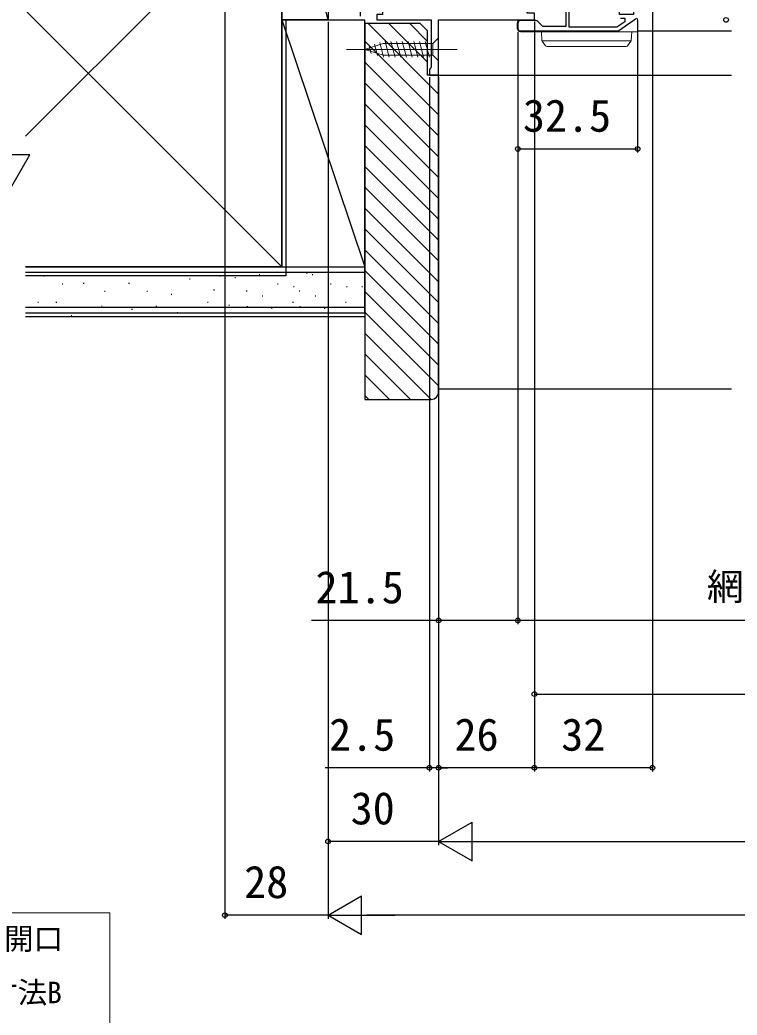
# Model space of a CAD drawing. Units: millimetres, scale not verified. Extents: x -525 to 525, y -783 to 779.
# Drawn here: x 11.6 to 206.2, y -52.2 to 217.9 of the extents above; entities that cross this region are included whole.
import ezdxf
from ezdxf.enums import TextEntityAlignment as Align

# ---------------------------------------------------------------- set-up
doc = ezdxf.new("R2010")
doc.units = ezdxf.units.MM
doc.header["$LTSCALE"] = 4
doc.layers.add('0-1_TABLE1', color=7, linetype='Continuous', lineweight=18)
doc.layers.add('0-5_YKK_13', color=4, linetype='Continuous', lineweight=18)
for name, color, linetype in [('0-3_YKK_11', 7, 'Continuous'), ('0-4_YKK_12', 2, 'Continuous'), ('0-7_YKK_D', 6, 'Continuous'), ('0-9_YSS_K', 3, 'Continuous'), ('0-A_YSS_KE', 3, 'Continuous')]:
    doc.layers.add(name, color=color, linetype=linetype)
doc.styles.add('ＭＳ ゴシック', font='')
doc.styles.get('ＭＳ ゴシック').set_extended_font_data('MS Gothic')

msp = doc.modelspace()

# ---------------------------------------------------------------- linework, layer by layer
at = {"layer": '0-1_TABLE1'}
for p, q in [((-194.005, -24.489), (35.995, -24.489)), ((35.995, -24.489), (35.995, -114.489))]:
    msp.add_line(p, q, dxfattribs=at)
at = {"layer": '0-3_YKK_11'}
for p, q in [((146.741, 216.984), (146.741, 215.584)), ((151.651, 217.684), (147.441, 217.684)), ((174.121, 215.01), (178.941, 218.375)), ((147.441, 214.884), (173.721, 214.884))]:
    msp.add_line(p, q, dxfattribs=at)
for points in [[(104.041, 218.884), (104.041, 221.784), (110.041, 221.784), (110.041, 219.384), (108.441, 219.384), (108.441, 217.884), (123.241, 217.884), (123.241, 204.976), (122.991, 204.68), (122.741, 204.384), (122.741, 202.884), (125.241, 202.884), (125.241, 217.884), (151.241, 217.884), (151.241, 219.684), (149.241, 219.684), (149.241, 244.384), (145.941, 244.384)], [(177.142, 223.002), (177.393, 222.791), (177.711, 222.876), (177.982, 222.408), (177.405, 221.831), (177.507, 221.584), (178.141, 221.584), (178.141, 219.384), (174.341, 219.384), (174.341, 222.384), (174.041, 222.684), (173.888, 223.013), (174.341, 223.553), (174.341, 228.384), (173.014, 228.384), (172.841, 228.284), (172.668, 228.184), (161.414, 228.184), (161.241, 228.284), (161.068, 228.384), (159.741, 228.384), (159.741, 216.084), (153.541, 216.084), (152.146, 217.479)], [(173.626, 215.884), (160.641, 215.884), (160.641, 227.184), (173.441, 227.184), (173.441, 223.88), (173.198, 223.591)], [(174.641, 218.384), (175.741, 218.384), (175.741, 217.36), (173.626, 215.884)]]:
    msp.add_lwpolyline(points, dxfattribs=at)
for centre, start, end in [((147.441, 216.984), 90.00001, 179.99999), ((151.651, 216.984), 45.00004, 90.00003), ((147.441, 215.584), 180.00001, 269.99999), ((173.721, 215.584), 269.99992, 304.91935)]:
    msp.add_arc(centre, 0.7, start, end, dxfattribs=at)
at = {"layer": '0-4_YKK_12'}
for p, q in [((179.241, 214.884), (204.741, 214.884)), ((124.246, 202.884), (204.741, 202.884))]:
    msp.add_line(p, q, dxfattribs=at)
at = {"layer": '0-5_YKK_13'}
for p, q in [((146.541, 216.984), (146.541, 215.584)), ((179.241, 214.844), (179.241, 218.284)), ((147.441, 214.684), (173.76, 214.684)), ((173.76, 214.684), (179.241, 214.684)), ((179.241, 214.684), (179.241, 214.844)), ((105.241, 209.884), (110.157, 211.434)), ((106.388, 210.822), (106.937, 208.772)), ((107.82, 211.274), (108.633, 208.238)), ((109.252, 211.725), (110.308, 207.784)), ((123.691, 211.434), (110.157, 211.434)), ((110.735, 211.984), (111.861, 207.784)), ((112.288, 211.984), (113.414, 207.784)), ((113.841, 211.984), (114.966, 207.784)), ((115.394, 211.984), (116.519, 207.784)), ((116.947, 211.984), (118.072, 207.784)), ((118.5, 211.984), (119.625, 207.784)), ((120.053, 211.984), (121.178, 207.784)), ((121.606, 211.984), (122.731, 207.784)), ((125.241, 212.984), (123.691, 211.434)), ((123.691, 208.334), (123.691, 211.434)), ((125.241, 206.784), (125.241, 212.984)), ((153.307, 212.181), (177.474, 212.181)), ((153.357, 212.094), (153.346, 212.11)), ((154.236, 210.889), (153.357, 212.094)), ((177.424, 212.094), (176.546, 210.889)), ((177.436, 212.11), (177.424, 212.094)), ((130.241, 209.884), (100.241, 209.884)), ((105.241, 209.884), (110.157, 208.334)), ((110.157, 208.334), (123.691, 208.334)), ((125.241, 206.784), (123.691, 208.334)), ((176.142, 210.684), (175.738, 210.684))]:
    msp.add_line(p, q, dxfattribs=at)
for points in [[(153.288, 212.269), (153.141, 214.684), (154.139, 214.684), (176.643, 214.684), (177.641, 214.684), (177.493, 212.269)], [(175.738, 210.684), (155.044, 210.684), (154.64, 210.684)]]:
    msp.add_lwpolyline(points, dxfattribs=at)
for centre, radius, start, end in [((147.441, 216.984), 0.9, 90, 180), ((147.441, 215.584), 0.9, 180, 270), ((153.588, 212.287), 0.3, 183.5, 216.09486), ((154.64, 211.184), 0.5, 216.09486, 270), ((176.142, 211.184), 0.5, 270, 323.90514), ((177.194, 212.287), 0.3, 323.90514, 356.5)]:
    msp.add_arc(centre, radius, start, end, dxfattribs=at)
at = {"layer": '0-7_YKK_D'}
for p, q in [((67.241, 267.384), (67.241, -26.117)), ((183.241, 248.384), (183.241, 13.883)), ((95.241, 217.384), (95.241, -26.117)), ((151.241, 217.483), (151.241, 13.883)), ((151.241, 217.334), (151.241, 13.883)), ((179.241, 217.834), (179.241, 181.884)), ((146.741, 214.584), (146.741, 53.883)), ((146.741, 214.584), (146.741, 53.883)), ((146.741, 214.584), (146.741, 181.884)), ((122.741, 202.384), (122.741, 13.883)), ((125.241, 202.384), (125.241, 13.883)), ((125.241, 202.384), (125.241, 53.883)), ((95.241, 198.884), (95.241, -6.117)), ((95.241, 198.884), (95.241, -26.117)), ((125.241, 198.884), (125.241, -6.117)), ((125.241, 198.884), (125.241, -6.117)), ((14.324, 181.219), (3.824, 181.219)), ((9.074, 172.126), (14.324, 181.219)), ((146.741, 182.884), (179.241, 182.884)), ((125.244, 115.88), (125.244, 13.883)), ((151.241, 61.972), (151.241, 33.883)), ((383.741, 54.883), (146.741, 54.883)), ((151.241, 34.883), (379.241, 34.883)), ((122.741, 14.883), (94.414, 14.883)), ((125.241, 14.883), (122.741, 14.883)), ((125.241, 14.883), (127.791, 14.883)), ((151.241, 14.883), (125.244, 14.883)), ((183.241, 14.883), (151.241, 14.883)), ((125.241, -5.117), (134.334, 0.133)), ((134.334, -10.367), (134.334, 0.133)), ((125.241, -5.117), (95.241, -5.117)), ((125.241, -5.117), (134.334, -10.367)), ((125.241, -5.117), (143.427, -5.117)), ((135.741, -5.117), (394.741, -5.117)), ((95.241, -25.117), (104.334, -19.867)), ((104.334, -30.367), (104.334, -19.867)), ((95.241, -25.117), (67.241, -25.117)), ((95.241, -25.117), (104.334, -30.367)), ((95.241, -25.117), (113.427, -25.117)), ((424.741, -25.117), (105.741, -25.117))]:
    msp.add_line(p, q, dxfattribs=at)
msp.add_lwpolyline([(146.741, 54.883), (125.241, 54.883), (90.736, 54.883)], dxfattribs=at)
for centre in [(203.241, 217.884), (146.741, 182.884), (179.241, 182.884), (125.241, 54.883), (146.741, 54.883), (146.741, 54.883), (151.241, 34.883), (122.741, 14.883), (125.241, 14.883), (125.244, 14.883), (151.241, 14.883), (151.241, 14.883), (183.241, 14.883), (95.241, -5.117), (67.241, -25.117)]:
    msp.add_circle(centre, 0.637, dxfattribs=at)
at = {"layer": '0-9_YSS_K'}
for p, q in [((95.244, 217.881), (82.744, 267.881)), ((82.744, 255.881), (13.17, 186.307)), ((82.744, 150.881), (13.17, 220.455)), ((82.744, 217.881), (105.244, 217.881)), ((82.744, 150.881), (82.744, 217.881)), ((82.744, 217.881), (105.244, 150.881)), ((105.244, 150.881), (105.244, 217.881)), ((106.091, 216.88), (125.244, 197.727)), ((111.747, 216.88), (122.244, 206.384)), ((117.404, 216.88), (122.244, 212.041)), ((105.244, 212.071), (125.244, 192.071)), ((105.244, 206.414), (125.244, 186.414)), ((105.244, 200.757), (125.244, 180.757)), ((105.244, 195.1), (125.244, 175.1)), ((105.244, 189.443), (125.244, 169.443)), ((105.244, 183.786), (125.244, 163.786)), ((105.244, 178.129), (125.244, 158.129)), ((105.244, 172.473), (125.244, 152.473)), ((105.244, 166.816), (125.244, 146.816)), ((105.244, 161.159), (125.244, 141.159)), ((105.244, 155.502), (125.244, 135.502)), ((13.17, 149.381), (105.244, 149.381)), ((76.762, 148.662), (76.562, 148.662)), ((82.744, 150.881), (105.244, 150.881)), ((89.56, 149.052), (89.36, 149.052)), ((91.123, 148.662), (90.923, 148.662)), ((105.244, 149.845), (125.244, 129.845)), ((18.312, 148.316), (18.112, 148.316)), ((23.257, 146.167), (23.057, 146.167)), ((29.026, 146.333), (28.826, 146.333)), ((41.32, 146.333), (41.12, 146.333)), ((57.803, 147.491), (57.603, 147.491)), ((66.045, 148.316), (65.845, 148.316)), ((70.136, 147.882), (69.936, 147.882)), ((81.704, 146.167), (81.504, 146.167)), ((96.065, 146.167), (95.865, 146.167)), ((34.795, 144.184), (34.595, 144.184)), ((46.265, 144.184), (46.065, 144.184)), ((52.858, 143.36), (52.658, 143.36)), ((64.396, 144.519), (64.196, 144.519)), ((73.254, 144.264), (73.054, 144.264)), ((86.052, 145.433), (85.852, 145.433)), ((87.615, 144.264), (87.415, 144.264)), ((100.413, 145.433), (100.213, 145.433)), ((104.627, 145.433), (104.427, 145.433)), ((105.244, 144.188), (125.244, 124.188)), ((16.664, 141.222), (16.464, 141.222)), ((21.609, 141.222), (21.409, 141.222)), ((62.748, 141.222), (62.548, 141.222)), ((77.583, 142.871), (77.383, 142.871)), ((85.825, 141.222), (85.625, 141.222)), ((91.944, 142.871), (91.744, 142.871)), ((100.186, 141.222), (99.986, 141.222)), ((13.17, 139.881), (105.244, 139.881)), ((33.971, 140.063), (33.771, 140.063)), ((42.144, 139.239), (41.944, 139.239)), ((48.737, 140.063), (48.537, 140.063)), ((54.507, 138.415), (54.306, 138.415)), ((68.517, 140.398), (68.317, 140.398)), ((73.444, 139.976), (73.244, 139.976)), ((80.055, 139.574), (79.855, 139.574)), ((87.805, 139.976), (87.605, 139.976)), ((94.417, 139.574), (94.217, 139.574)), ((105.244, 138.531), (125.244, 118.531)), ((13.17, 137.381), (105.244, 137.381)), ((25.73, 137.591), (25.53, 137.591)), ((105.244, 132.875), (123.238, 114.88)), ((105.244, 127.218), (117.581, 114.88)), ((105.244, 121.561), (111.924, 114.88)), ((125.244, 117.78), (204.741, 117.78)), ((105.244, 115.904), (106.267, 114.88))]:
    msp.add_line(p, q, dxfattribs=at)
msp.add_lwpolyline([(82.744, 217.881), (82.744, 267.881), (95.244, 267.881), (95.244, 217.881)], close=True, dxfattribs=at)
at = {"layer": '0-A_YSS_KE'}
for p, q in [((83.744, 217.881), (83.744, 148.381)), ((13.17, 150.881), (105.244, 150.881)), ((105.244, 138.381), (105.244, 150.881)), ((83.744, 148.381), (13.17, 148.381)), ((13.17, 138.381), (105.244, 138.381))]:
    msp.add_line(p, q, dxfattribs=at)
for points in [[(13.17, 255.881), (82.744, 255.881), (82.744, 150.881), (13.17, 150.881)], [(105.244, 216.88), (105.244, 114.88), (123.244, 114.88)], [(125.244, 116.88), (125.244, 202.88), (122.244, 202.88), (122.244, 214.88), (120.244, 216.88), (105.244, 216.88)]]:
    msp.add_lwpolyline(points, dxfattribs=at)
msp.add_arc((123.244, 116.88), 2, 270.00001, 359.99999, dxfattribs=at)

# ---------------------------------------------------------------- texts
at = {"layer": '0-1_TABLE1', "style": 'ＭＳ ゴシック'}
for s, p in [('開口', (7.314, -36.232)), ('寸法B', (3.018, -50.792))]:
    msp.add_text(s, height=5.865, dxfattribs=at).set_placement(p, align=Align.BOTTOM_LEFT)
at = {"layer": '0-7_YKK_D', "style": 'ＭＳ ゴシック'}
for s, height, p in [('32.5', 8.798, (148.127, 184.884)), ('21.5', 8.798, (91.85, 56.883)), ('網戸出来幅＝W－103', 7.331, (198.053, 58.19)), ('2.5', 8.798, (95.527, 16.883)), ('26', 8.798, (129.549, 16.883)), ('32', 8.798, (158.514, 16.883)), ('30', 8.798, (101.377, -3.117)), ('28', 8.798, (72.479, -23.117))]:
    msp.add_text(s, height=height, dxfattribs=at).set_placement(p, align=Align.BOTTOM_LEFT)

doc.saveas('drawing.dxf')
